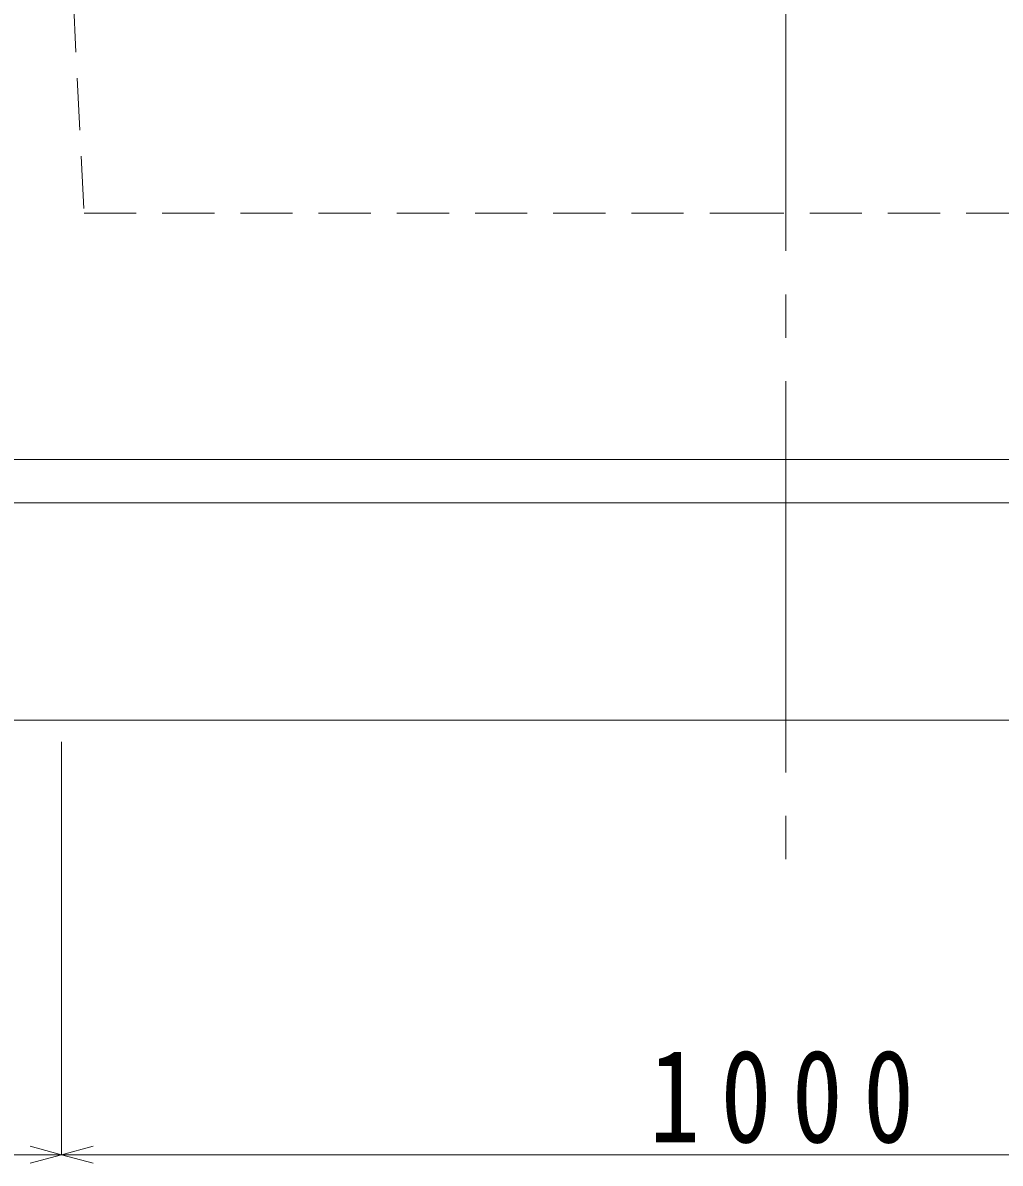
# Model space of a CAD drawing. Units: millimetres at full size, sheet at 1:30; details may follow other scales. Extents: x -5968 to 5968, y -4228 to 4228.
# Drawn here: x -398 to 277, y -2626 to -1838 of the extents above; entities that cross this region are included whole.
import ezdxf

# ---------------------------------------------------------------- set-up
doc = ezdxf.new("R2010")
doc.units = ezdxf.units.MM
doc.header["$LTSCALE"] = 30
doc.linetypes.add('CHAIN2', pattern=[12, 9, -1, 1, -1])
doc.linetypes.add('DASHED1', pattern=[1.8, 1.2, -0.6])
for name, color, linetype, lineweight in [('0-1_製品図', 4, 'Continuous', 9), ('0-2', 7, 'CHAIN2', 9), ('0-5', 7, 'Continuous', 9), ('0-6_寸法', 4, 'Continuous', 9)]:
    doc.layers.add(name, color=color, linetype=linetype, lineweight=lineweight)
doc.styles.add('ＭＳ ゴシック', font='')
doc.styles.get('ＭＳ ゴシック').set_extended_font_data('MS Gothic')

msp = doc.modelspace()

# ---------------------------------------------------------------- linework, layer by layer
at = {"layer": '0-1_製品図', "color": 7, "linetype": 'DASHED1'}
for p, q in [((-371.07, -1660.77), (-355.62, -1969.77)), ((-355.62, -1969.77), (104.18, -1969.77)), ((613.48, -1969.77), (104.18, -1969.77))]:
    msp.add_line(p, q, dxfattribs=at)
at = {"layer": '0-1_製品図', "color": 7}
msp.add_line((-571.07, -2139.77), (828.93, -2139.77), dxfattribs=at)
at = {"layer": '0-1_製品図', "color": 3}
for p in [(-541.07, -2169.77), (628.93, -2169.77)]:
    msp.add_line(p, (128.93, -2169.77), dxfattribs=at)
at = {"layer": '0-2'}
msp.add_line((128.93, -645.77), (128.93, -2424.88), dxfattribs=at)
at = {"layer": '0-5'}
for p, q in [((928.93, -2169.77), (-671.07, -2169.77)), ((-671.07, -2319.77), (928.93, -2319.77))]:
    msp.add_line(p, q, dxfattribs=at)
at = {"layer": '0-6_寸法'}
for p, q in [((-371.07, -2619.77), (-371.07, -2334.77)), ((-571.07, -2619.77), (-371.07, -2619.77)), ((-371.07, -2619.77), (-446.07, -2619.77)), ((-371.07, -2619.77), (-392.81, -2613.95)), ((-371.07, -2619.77), (-392.81, -2625.59)), ((-371.07, -2619.77), (-349.34, -2613.95)), ((-371.07, -2619.77), (-296.07, -2619.77)), ((-371.07, -2619.77), (-349.34, -2625.59)), ((-371.07, -2619.77), (628.93, -2619.77))]:
    msp.add_line(p, q, dxfattribs=at)

# ---------------------------------------------------------------- texts
at = {"layer": '0-6_寸法', "color": 7, "insert": (34.77, -2612.27), "char_height": 64.15, "attachment_point": 7, "style": 'ＭＳ ゴシック'}
msp.add_mtext('\\T1.41;\\W0.8;1000', dxfattribs=at)

doc.saveas('drawing.dxf')
